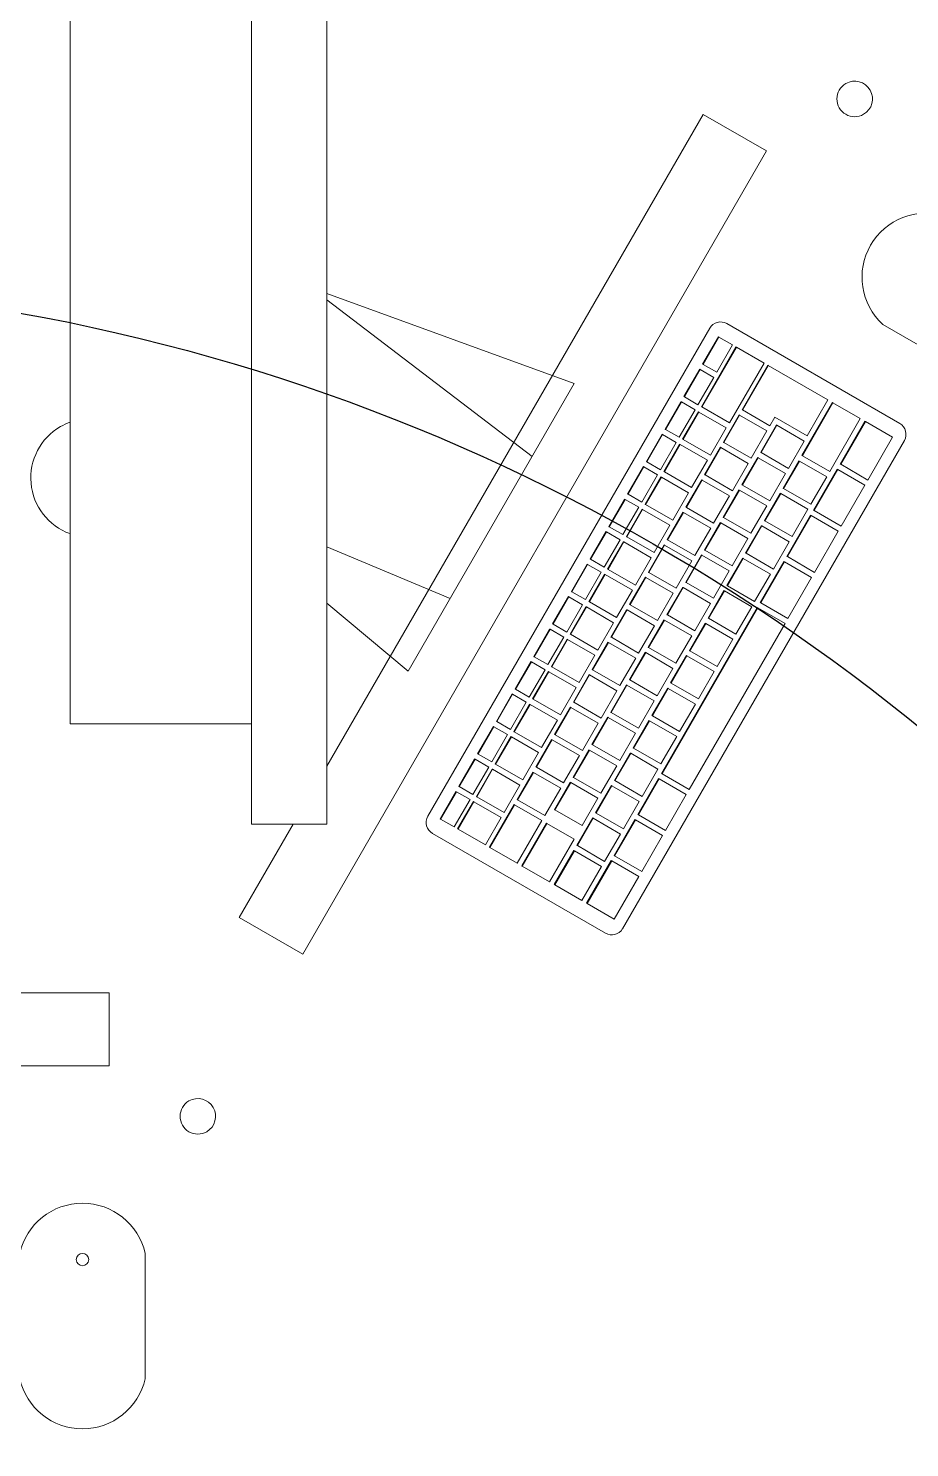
# Model space of a CAD drawing. Header units: millimetres. Extents: x 155920 to 295199, y -4084 to 97293.
# Drawn here: x 165375 to 165822, y 20268 to 20987 of the extents above; entities that cross this region are included whole.
import ezdxf

# ---------------------------------------------------------------- set-up
doc = ezdxf.new("R2010")
doc.units = ezdxf.units.MM
doc.header["$MEASUREMENT"] = 0
for name, color, linetype, lineweight in [('A-GENM', 8, 'CONTINUOUS', 9), ('E-ELEC-EQPM', 8, 'CONTINUOUS', 9), ('I-FURN', 8, 'CONTINUOUS', 9)]:
    doc.layers.add(name, color=color, linetype=linetype, lineweight=lineweight)
doc.layers.add('Social Distancing', color=7, linetype='CONTINUOUS')

msp = doc.modelspace()

# ---------------------------------------------------------------- linework, layer by layer
at = {"layer": 'A-GENM'}
for p, q in [((165720.26, 20834.91), (165577.49, 20587.63)), ((165816.54, 20786.65), (165728.93, 20837.23)), ((165807.91, 20836.82), (165862.91, 20805.07)), ((165716.04, 20795.15), (165733.54, 20825.47)), ((165733.78, 20825.33), (165716.28, 20795.02)), ((165716.68, 20816.73), (165724.68, 20830.58)), ((165724.91, 20830.45), (165716.91, 20816.59)), ((165723.83, 20812.6), (165731.83, 20826.46)), ((165724.68, 20830.58), (165724.91, 20830.45)), ((165731.83, 20826.46), (165724.91, 20830.45)), ((165733.54, 20825.47), (165733.78, 20825.33)), ((165747.84, 20817.21), (165733.78, 20825.33)), ((165730.34, 20786.9), (165747.84, 20817.21)), ((165707.18, 20800.27), (165715.18, 20814.13)), ((165715.41, 20813.99), (165707.41, 20800.14)), ((165714.33, 20796.15), (165722.33, 20810)), ((165715.18, 20814.13), (165715.41, 20813.99)), ((165722.33, 20810), (165715.41, 20813.99)), ((165716.68, 20816.73), (165716.91, 20816.59)), ((165716.91, 20816.59), (165723.83, 20812.6)), ((165736.69, 20793.62), (165749.69, 20816.14)), ((165749.93, 20816), (165736.93, 20793.49)), ((165749.69, 20816.14), (165749.93, 20816)), ((165780.15, 20798.56), (165749.93, 20816)), ((165697.68, 20783.82), (165705.68, 20797.68)), ((165705.91, 20797.54), (165697.91, 20783.68)), ((165705.68, 20797.68), (165705.91, 20797.54)), ((165712.83, 20793.55), (165705.91, 20797.54)), ((165707.18, 20800.27), (165707.41, 20800.14)), ((165707.41, 20800.14), (165714.33, 20796.15)), ((165766.98, 20770.37), (165782.48, 20797.21)), ((165782.72, 20797.07), (165767.22, 20770.23)), ((165769.65, 20780.37), (165780.15, 20798.56)), ((165782.48, 20797.21), (165782.72, 20797.07)), ((165796.54, 20789.09), (165782.72, 20797.07)), ((165704.83, 20779.69), (165712.83, 20793.55)), ((165706.54, 20778.7), (165714.54, 20792.56)), ((165714.78, 20792.42), (165706.78, 20778.56)), ((165714.54, 20792.56), (165714.78, 20792.42)), ((165728.6, 20784.44), (165714.78, 20792.42)), ((165716.04, 20795.15), (165716.28, 20795.02)), ((165716.28, 20795.02), (165730.34, 20786.9)), ((165727.19, 20777.17), (165735.19, 20791.03)), ((165735.43, 20790.89), (165727.43, 20777.03)), ((165735.19, 20791.03), (165735.43, 20790.89)), ((165749.26, 20782.91), (165735.43, 20790.89)), ((165736.69, 20793.62), (165736.93, 20793.49)), ((165736.93, 20793.49), (165750.76, 20785.5)), ((165750.76, 20785.5), (165753.26, 20789.83)), ((165753.26, 20789.83), (165769.65, 20780.37)), ((165781.04, 20762.25), (165796.54, 20789.09)), ((165688.18, 20767.36), (165696.18, 20781.22)), ((165696.18, 20781.22), (165696.41, 20781.08)), ((165697.68, 20783.82), (165697.91, 20783.68)), ((165697.91, 20783.68), (165704.83, 20779.69)), ((165720.6, 20770.58), (165728.6, 20784.44)), ((165741.26, 20769.05), (165749.26, 20782.91)), ((165746.09, 20772.04), (165754.09, 20785.89)), ((165754.33, 20785.75), (165746.33, 20771.9)), ((165754.09, 20785.89), (165754.33, 20785.75)), ((165768.15, 20777.77), (165754.33, 20785.75)), ((165786.37, 20766.1), (165798.87, 20787.75)), ((165799.11, 20787.61), (165786.61, 20765.96)), ((165798.87, 20787.75), (165799.11, 20787.61)), ((165812.91, 20779.64), (165799.11, 20787.61)), ((165676.1, 20530.69), (165818.87, 20777.98)), ((165696.41, 20781.08), (165688.41, 20767.23)), ((165695.33, 20763.24), (165703.33, 20777.09)), ((165703.33, 20777.09), (165696.41, 20781.08)), ((165697.04, 20762.25), (165705.04, 20776.1)), ((165705.28, 20775.96), (165697.28, 20762.11)), ((165705.04, 20776.1), (165705.28, 20775.96)), ((165719.1, 20767.98), (165705.28, 20775.96)), ((165706.54, 20778.7), (165706.78, 20778.56)), ((165706.78, 20778.56), (165720.6, 20770.58)), ((165717.69, 20760.71), (165725.69, 20774.57)), ((165725.93, 20774.43), (165717.93, 20760.58)), ((165725.69, 20774.57), (165725.93, 20774.43)), ((165739.76, 20766.45), (165725.93, 20774.43)), ((165727.19, 20777.17), (165727.43, 20777.03)), ((165727.43, 20777.03), (165741.26, 20769.05)), ((165760.15, 20763.92), (165768.15, 20777.77)), ((165800.41, 20757.99), (165812.91, 20779.64)), ((165688.18, 20767.36), (165688.41, 20767.23)), ((165688.41, 20767.23), (165695.33, 20763.24)), ((165711.1, 20754.13), (165719.1, 20767.98)), ((165736.59, 20755.58), (165744.59, 20769.44)), ((165744.83, 20769.3), (165736.83, 20755.44)), ((165744.59, 20769.44), (165744.83, 20769.3)), ((165758.65, 20761.32), (165744.83, 20769.3)), ((165746.09, 20772.04), (165746.33, 20771.9)), ((165746.33, 20771.9), (165760.15, 20763.92)), ((165757.48, 20753.91), (165765.48, 20767.77)), ((165765.72, 20767.63), (165757.72, 20753.77)), ((165765.48, 20767.77), (165765.72, 20767.63)), ((165779.54, 20759.65), (165765.72, 20767.63)), ((165766.98, 20770.37), (165767.22, 20770.23)), ((165767.22, 20770.23), (165781.04, 20762.25)), ((165678.68, 20750.91), (165686.68, 20764.77)), ((165686.91, 20764.63), (165678.91, 20750.77)), ((165685.83, 20746.78), (165693.83, 20760.64)), ((165686.68, 20764.77), (165686.91, 20764.63)), ((165693.83, 20760.64), (165686.91, 20764.63)), ((165687.54, 20745.79), (165695.54, 20759.65)), ((165695.54, 20759.65), (165695.78, 20759.51)), ((165697.04, 20762.25), (165697.28, 20762.11)), ((165697.28, 20762.11), (165711.1, 20754.13)), ((165717.69, 20760.71), (165717.93, 20760.58)), ((165717.93, 20760.58), (165731.76, 20752.6)), ((165731.76, 20752.6), (165739.76, 20766.45)), ((165750.65, 20747.46), (165758.65, 20761.32)), ((165771.54, 20745.79), (165779.54, 20759.65)), ((165772.87, 20742.72), (165784.87, 20763.5)), ((165785.11, 20763.36), (165773.11, 20742.58)), ((165784.87, 20763.5), (165785.11, 20763.36)), ((165798.91, 20755.39), (165785.11, 20763.36)), ((165786.37, 20766.1), (165786.61, 20765.96)), ((165786.61, 20765.96), (165800.41, 20757.99)), ((165695.78, 20759.51), (165687.78, 20745.65)), ((165709.6, 20751.53), (165695.78, 20759.51)), ((165708.19, 20744.26), (165716.19, 20758.12)), ((165716.43, 20757.98), (165708.43, 20744.12)), ((165716.19, 20758.12), (165716.43, 20757.98)), ((165730.26, 20750), (165716.43, 20757.98)), ((165727.09, 20739.13), (165735.09, 20752.98)), ((165735.33, 20752.84), (165727.33, 20738.99)), ((165735.09, 20752.98), (165735.33, 20752.84)), ((165749.15, 20744.86), (165735.33, 20752.84)), ((165736.59, 20755.58), (165736.83, 20755.44)), ((165736.83, 20755.44), (165750.65, 20747.46)), ((165757.48, 20753.91), (165757.72, 20753.77)), ((165757.72, 20753.77), (165771.54, 20745.79)), ((165786.91, 20734.61), (165798.91, 20755.39)), ((165669.18, 20734.46), (165677.18, 20748.31)), ((165677.41, 20748.17), (165669.41, 20734.32)), ((165677.18, 20748.31), (165677.41, 20748.17)), ((165684.33, 20744.18), (165677.41, 20748.17)), ((165678.68, 20750.91), (165678.91, 20750.77)), ((165678.91, 20750.77), (165685.83, 20746.78)), ((165687.54, 20745.79), (165687.78, 20745.65)), ((165687.78, 20745.65), (165701.6, 20737.67)), ((165701.6, 20737.67), (165709.6, 20751.53)), ((165722.26, 20736.14), (165730.26, 20750)), ((165747.98, 20737.46), (165755.98, 20751.31)), ((165756.22, 20751.17), (165748.22, 20737.32)), ((165755.98, 20751.31), (165756.22, 20751.17)), ((165770.04, 20743.19), (165756.22, 20751.17)), ((165676.33, 20730.33), (165684.33, 20744.18)), ((165678.04, 20729.34), (165686.04, 20743.19)), ((165686.28, 20743.05), (165678.28, 20729.2)), ((165686.04, 20743.19), (165686.28, 20743.05)), ((165700.1, 20735.07), (165686.28, 20743.05)), ((165698.69, 20727.81), (165706.69, 20741.66)), ((165706.93, 20741.52), (165698.93, 20727.67)), ((165706.69, 20741.66), (165706.93, 20741.52)), ((165720.76, 20733.54), (165706.93, 20741.52)), ((165708.19, 20744.26), (165708.43, 20744.12)), ((165708.43, 20744.12), (165722.26, 20736.14)), ((165727.09, 20739.13), (165727.33, 20738.99)), ((165727.33, 20738.99), (165741.15, 20731.01)), ((165741.15, 20731.01), (165749.15, 20744.86)), ((165759.37, 20719.33), (165771.37, 20740.12)), ((165771.61, 20739.98), (165759.61, 20719.19)), ((165762.04, 20729.34), (165770.04, 20743.19)), ((165771.37, 20740.12), (165771.61, 20739.98)), ((165785.41, 20732.01), (165771.61, 20739.98)), ((165772.87, 20742.72), (165773.11, 20742.58)), ((165773.11, 20742.58), (165786.91, 20734.61)), ((165659.68, 20718), (165667.68, 20731.86)), ((165667.91, 20731.72), (165659.91, 20717.86)), ((165667.68, 20731.86), (165667.91, 20731.72)), ((165674.83, 20727.73), (165667.91, 20731.72)), ((165669.18, 20734.46), (165669.41, 20734.32)), ((165669.41, 20734.32), (165676.33, 20730.33)), ((165692.1, 20721.22), (165700.1, 20735.07)), ((165712.76, 20719.69), (165720.76, 20733.54)), ((165717.59, 20722.67), (165725.59, 20736.53)), ((165725.83, 20736.39), (165717.83, 20722.53)), ((165725.59, 20736.53), (165725.83, 20736.39)), ((165739.65, 20728.41), (165725.83, 20736.39)), ((165738.48, 20721), (165746.48, 20734.86)), ((165746.72, 20734.72), (165738.72, 20720.86)), ((165746.48, 20734.86), (165746.72, 20734.72)), ((165760.54, 20726.74), (165746.72, 20734.72)), ((165747.98, 20737.46), (165748.22, 20737.32)), ((165748.22, 20737.32), (165762.04, 20729.34)), ((165773.41, 20711.22), (165785.41, 20732.01)), ((165666.83, 20713.87), (165674.83, 20727.73)), ((165668.54, 20712.88), (165676.54, 20726.74)), ((165676.78, 20726.6), (165668.78, 20712.74)), ((165676.54, 20726.74), (165676.78, 20726.6)), ((165690.6, 20718.62), (165676.78, 20726.6)), ((165678.04, 20729.34), (165678.28, 20729.2)), ((165678.28, 20729.2), (165692.1, 20721.22)), ((165689.19, 20711.35), (165697.19, 20725.21)), ((165697.43, 20725.07), (165689.43, 20711.21)), ((165697.19, 20725.21), (165697.43, 20725.07)), ((165711.26, 20717.09), (165697.43, 20725.07)), ((165698.69, 20727.81), (165698.93, 20727.67)), ((165698.93, 20727.67), (165712.76, 20719.69)), ((165731.65, 20714.55), (165739.65, 20728.41)), ((165752.54, 20712.88), (165760.54, 20726.74)), ((165659.68, 20718), (165659.91, 20717.86)), ((165659.91, 20717.86), (165666.83, 20713.87)), ((165682.6, 20704.76), (165690.6, 20718.62)), ((165703.26, 20703.23), (165711.26, 20717.09)), ((165708.09, 20706.22), (165716.09, 20720.07)), ((165716.33, 20719.94), (165708.33, 20706.08)), ((165716.09, 20720.07), (165716.33, 20719.94)), ((165730.15, 20711.96), (165716.33, 20719.94)), ((165717.59, 20722.67), (165717.83, 20722.53)), ((165717.83, 20722.53), (165731.65, 20714.55)), ((165728.98, 20704.55), (165736.98, 20718.4)), ((165737.22, 20718.27), (165729.22, 20704.41)), ((165736.98, 20718.4), (165737.22, 20718.27)), ((165751.04, 20710.29), (165737.22, 20718.27)), ((165738.48, 20721), (165738.72, 20720.86)), ((165738.72, 20720.86), (165752.54, 20712.88)), ((165745.87, 20695.95), (165757.87, 20716.73)), ((165758.11, 20716.6), (165746.11, 20695.81)), ((165757.87, 20716.73), (165758.11, 20716.6)), ((165771.91, 20708.63), (165758.11, 20716.6)), ((165759.37, 20719.33), (165759.61, 20719.19)), ((165759.61, 20719.19), (165773.41, 20711.22)), ((165650.18, 20701.55), (165658.18, 20715.4)), ((165658.41, 20715.26), (165650.41, 20701.41)), ((165657.33, 20697.42), (165665.33, 20711.27)), ((165658.18, 20715.4), (165658.41, 20715.26)), ((165665.33, 20711.27), (165658.41, 20715.26)), ((165659.04, 20696.43), (165667.04, 20710.28)), ((165667.28, 20710.15), (165659.28, 20696.29)), ((165667.04, 20710.28), (165667.28, 20710.15)), ((165681.1, 20702.17), (165667.28, 20710.15)), ((165668.54, 20712.88), (165668.78, 20712.74)), ((165668.78, 20712.74), (165682.6, 20704.76)), ((165689.19, 20711.35), (165689.43, 20711.21)), ((165689.43, 20711.21), (165703.26, 20703.23)), ((165722.15, 20698.1), (165730.15, 20711.96)), ((165743.04, 20696.43), (165751.04, 20710.29)), ((165673.1, 20688.31), (165681.1, 20702.17)), ((165679.69, 20694.9), (165687.69, 20708.75)), ((165687.93, 20708.61), (165679.93, 20694.76)), ((165687.69, 20708.75), (165687.93, 20708.61)), ((165701.76, 20700.63), (165687.93, 20708.61)), ((165698.59, 20689.76), (165706.59, 20703.62)), ((165706.83, 20703.48), (165698.83, 20689.62)), ((165706.59, 20703.62), (165706.83, 20703.48)), ((165720.65, 20695.5), (165706.83, 20703.48)), ((165708.09, 20706.22), (165708.33, 20706.08)), ((165708.33, 20706.08), (165722.15, 20698.1)), ((165728.98, 20704.55), (165729.22, 20704.41)), ((165729.22, 20704.41), (165743.04, 20696.43)), ((165759.91, 20687.84), (165771.91, 20708.63)), ((165640.68, 20685.09), (165648.68, 20698.95)), ((165648.91, 20698.81), (165640.91, 20684.95)), ((165647.83, 20680.96), (165655.83, 20694.82)), ((165648.68, 20698.95), (165648.91, 20698.81)), ((165655.83, 20694.82), (165648.91, 20698.81)), ((165650.18, 20701.55), (165650.41, 20701.41)), ((165650.41, 20701.41), (165657.33, 20697.42)), ((165659.04, 20696.43), (165659.28, 20696.29)), ((165659.28, 20696.29), (165673.1, 20688.31)), ((165679.69, 20694.9), (165679.93, 20694.76)), ((165693.76, 20686.78), (165701.76, 20700.63)), ((165712.65, 20681.64), (165720.65, 20695.5)), ((165719.48, 20688.09), (165727.48, 20701.95)), ((165727.72, 20701.81), (165719.72, 20687.95)), ((165727.48, 20701.95), (165727.72, 20701.81)), ((165741.54, 20693.83), (165727.72, 20701.81)), ((165745.87, 20695.95), (165746.11, 20695.81)), ((165746.11, 20695.81), (165759.91, 20687.84)), ((165649.54, 20679.97), (165657.54, 20693.83)), ((165657.78, 20693.69), (165649.78, 20679.83)), ((165657.54, 20693.83), (165657.78, 20693.69)), ((165671.6, 20685.71), (165657.78, 20693.69)), ((165670.19, 20678.44), (165678.19, 20692.3)), ((165678.43, 20692.16), (165670.43, 20678.3)), ((165678.19, 20692.3), (165678.43, 20692.16)), ((165692.26, 20684.18), (165678.43, 20692.16)), ((165679.93, 20694.76), (165693.76, 20686.78)), ((165695.87, 20609.35), (165744.37, 20693.35)), ((165744.61, 20693.21), (165696.11, 20609.21)), ((165698.59, 20689.76), (165698.83, 20689.62)), ((165698.83, 20689.62), (165712.65, 20681.64)), ((165719.48, 20688.09), (165719.72, 20687.95)), ((165719.72, 20687.95), (165733.54, 20679.97)), ((165733.54, 20679.97), (165741.54, 20693.83)), ((165744.37, 20693.35), (165744.61, 20693.21)), ((165758.41, 20685.24), (165744.61, 20693.21)), ((165631.18, 20668.64), (165639.18, 20682.49)), ((165639.41, 20682.36), (165631.41, 20668.5)), ((165639.18, 20682.49), (165639.41, 20682.36)), ((165646.33, 20678.37), (165639.41, 20682.36)), ((165640.68, 20685.09), (165640.91, 20684.95)), ((165640.91, 20684.95), (165647.83, 20680.96)), ((165663.6, 20671.85), (165671.6, 20685.71)), ((165684.26, 20670.32), (165692.26, 20684.18)), ((165689.09, 20673.31), (165697.09, 20687.16)), ((165697.33, 20687.03), (165689.33, 20673.17)), ((165697.09, 20687.16), (165697.33, 20687.03)), ((165711.15, 20679.05), (165697.33, 20687.03)), ((165709.91, 20601.24), (165758.41, 20685.24)), ((165709.98, 20671.64), (165717.98, 20685.5)), ((165718.22, 20685.36), (165710.22, 20671.5)), ((165717.98, 20685.5), (165718.22, 20685.36)), ((165732.04, 20677.38), (165718.22, 20685.36)), ((165638.33, 20664.51), (165646.33, 20678.37)), ((165640.04, 20663.52), (165648.04, 20677.38)), ((165648.28, 20677.24), (165640.28, 20663.38)), ((165648.04, 20677.38), (165648.28, 20677.24)), ((165662.1, 20669.26), (165648.28, 20677.24)), ((165649.54, 20679.97), (165649.78, 20679.83)), ((165649.78, 20679.83), (165663.6, 20671.85)), ((165660.69, 20661.99), (165668.69, 20675.84)), ((165668.93, 20675.71), (165660.93, 20661.85)), ((165668.69, 20675.84), (165668.93, 20675.71)), ((165682.76, 20667.73), (165668.93, 20675.71)), ((165670.19, 20678.44), (165670.43, 20678.3)), ((165670.43, 20678.3), (165684.26, 20670.32)), ((165689.09, 20673.31), (165689.33, 20673.17)), ((165703.15, 20665.19), (165711.15, 20679.05)), ((165724.04, 20663.52), (165732.04, 20677.38)), ((165621.68, 20652.18), (165629.68, 20666.04)), ((165629.68, 20666.04), (165629.91, 20665.9)), ((165631.18, 20668.64), (165631.41, 20668.5)), ((165631.41, 20668.5), (165638.33, 20664.51)), ((165654.1, 20655.4), (165662.1, 20669.26)), ((165674.76, 20653.87), (165682.76, 20667.73)), ((165679.59, 20656.85), (165687.59, 20670.71)), ((165687.83, 20670.57), (165679.83, 20656.72)), ((165687.59, 20670.71), (165687.83, 20670.57)), ((165701.65, 20662.59), (165687.83, 20670.57)), ((165689.33, 20673.17), (165703.15, 20665.19)), ((165700.48, 20655.18), (165708.48, 20669.04)), ((165708.72, 20668.9), (165700.72, 20655.05)), ((165708.48, 20669.04), (165708.72, 20668.9)), ((165722.54, 20660.92), (165708.72, 20668.9)), ((165709.98, 20671.64), (165710.22, 20671.5)), ((165710.22, 20671.5), (165724.04, 20663.52)), ((165629.91, 20665.9), (165621.91, 20652.05)), ((165628.83, 20648.05), (165636.83, 20661.91)), ((165636.83, 20661.91), (165629.91, 20665.9)), ((165630.54, 20647.06), (165638.54, 20660.92)), ((165638.78, 20660.78), (165630.78, 20646.93)), ((165638.54, 20660.92), (165638.78, 20660.78)), ((165652.6, 20652.8), (165638.78, 20660.78)), ((165640.04, 20663.52), (165640.28, 20663.38)), ((165640.28, 20663.38), (165654.1, 20655.4)), ((165651.19, 20645.53), (165659.19, 20659.39)), ((165659.43, 20659.25), (165651.43, 20645.39)), ((165659.19, 20659.39), (165659.43, 20659.25)), ((165673.26, 20651.27), (165659.43, 20659.25)), ((165660.69, 20661.99), (165660.93, 20661.85)), ((165660.93, 20661.85), (165674.76, 20653.87)), ((165693.65, 20648.74), (165701.65, 20662.59)), ((165714.54, 20647.07), (165722.54, 20660.92)), ((165621.68, 20652.18), (165621.91, 20652.05)), ((165621.91, 20652.05), (165628.83, 20648.05)), ((165644.6, 20638.95), (165652.6, 20652.8)), ((165670.09, 20640.4), (165678.09, 20654.26)), ((165678.33, 20654.12), (165670.33, 20640.26)), ((165678.09, 20654.26), (165678.33, 20654.12)), ((165692.15, 20646.14), (165678.33, 20654.12)), ((165679.59, 20656.85), (165679.83, 20656.72)), ((165679.83, 20656.72), (165693.65, 20648.74)), ((165690.98, 20638.73), (165698.98, 20652.59)), ((165699.22, 20652.45), (165691.22, 20638.59)), ((165698.98, 20652.59), (165699.22, 20652.45)), ((165713.04, 20644.47), (165699.22, 20652.45)), ((165700.48, 20655.18), (165700.72, 20655.05)), ((165700.72, 20655.05), (165714.54, 20647.07)), ((165612.18, 20635.73), (165620.18, 20649.59)), ((165620.41, 20649.45), (165612.41, 20635.59)), ((165619.33, 20631.6), (165627.33, 20645.46)), ((165620.18, 20649.59), (165620.41, 20649.45)), ((165627.33, 20645.46), (165620.41, 20649.45)), ((165630.54, 20647.06), (165630.78, 20646.93)), ((165630.78, 20646.93), (165644.6, 20638.95)), ((165651.19, 20645.53), (165651.43, 20645.39)), ((165651.43, 20645.39), (165665.26, 20637.41)), ((165665.26, 20637.41), (165673.26, 20651.27)), ((165684.15, 20632.28), (165692.15, 20646.14)), ((165705.04, 20630.61), (165713.04, 20644.47)), ((165621.04, 20630.61), (165629.04, 20644.47)), ((165629.28, 20644.33), (165621.28, 20630.47)), ((165629.04, 20644.47), (165629.28, 20644.33)), ((165643.1, 20636.35), (165629.28, 20644.33)), ((165641.69, 20629.08), (165649.69, 20642.94)), ((165649.93, 20642.8), (165641.93, 20628.94)), ((165649.69, 20642.94), (165649.93, 20642.8)), ((165663.76, 20634.82), (165649.93, 20642.8)), ((165660.59, 20623.95), (165668.59, 20637.8)), ((165668.83, 20637.66), (165660.83, 20623.81)), ((165668.59, 20637.8), (165668.83, 20637.66)), ((165682.65, 20629.68), (165668.83, 20637.66)), ((165670.09, 20640.4), (165670.33, 20640.26)), ((165670.33, 20640.26), (165684.15, 20632.28)), ((165690.98, 20638.73), (165691.22, 20638.59)), ((165691.22, 20638.59), (165705.04, 20630.61)), ((165602.68, 20619.27), (165610.68, 20633.13)), ((165610.91, 20632.99), (165602.91, 20619.14)), ((165610.68, 20633.13), (165610.91, 20632.99)), ((165617.83, 20629), (165610.91, 20632.99)), ((165612.18, 20635.73), (165612.41, 20635.59)), ((165612.41, 20635.59), (165619.33, 20631.6)), ((165621.04, 20630.61), (165621.28, 20630.47)), ((165621.28, 20630.47), (165635.1, 20622.49)), ((165635.1, 20622.49), (165643.1, 20636.35)), ((165655.76, 20620.96), (165663.76, 20634.82)), ((165681.48, 20622.28), (165689.48, 20636.13)), ((165689.72, 20635.99), (165681.72, 20622.14)), ((165689.48, 20636.13), (165689.72, 20635.99)), ((165703.54, 20628.01), (165689.72, 20635.99)), ((165609.83, 20615.15), (165617.83, 20629)), ((165611.54, 20614.16), (165619.54, 20628.01)), ((165619.78, 20627.87), (165611.78, 20614.02)), ((165619.54, 20628.01), (165619.78, 20627.87)), ((165633.6, 20619.89), (165619.78, 20627.87)), ((165632.19, 20612.62), (165640.19, 20626.48)), ((165640.43, 20626.34), (165632.43, 20612.49)), ((165640.19, 20626.48), (165640.43, 20626.34)), ((165654.26, 20618.36), (165640.43, 20626.34)), ((165641.69, 20629.08), (165641.93, 20628.94)), ((165641.93, 20628.94), (165655.76, 20620.96)), ((165660.59, 20623.95), (165660.83, 20623.81)), ((165660.83, 20623.81), (165674.65, 20615.83)), ((165674.65, 20615.83), (165682.65, 20629.68)), ((165695.54, 20614.16), (165703.54, 20628.01)), ((165593.18, 20602.82), (165601.18, 20616.68)), ((165601.41, 20616.54), (165593.41, 20602.68)), ((165601.18, 20616.68), (165601.41, 20616.54)), ((165608.33, 20612.55), (165601.41, 20616.54)), ((165602.68, 20619.27), (165602.91, 20619.14)), ((165602.91, 20619.14), (165609.83, 20615.15)), ((165625.6, 20606.04), (165633.6, 20619.89)), ((165646.26, 20604.51), (165654.26, 20618.36)), ((165651.09, 20607.49), (165659.09, 20621.35)), ((165659.33, 20621.21), (165651.33, 20607.35)), ((165659.09, 20621.35), (165659.33, 20621.21)), ((165673.15, 20613.23), (165659.33, 20621.21)), ((165671.98, 20605.82), (165679.98, 20619.68)), ((165680.22, 20619.54), (165672.22, 20605.68)), ((165679.98, 20619.68), (165680.22, 20619.54)), ((165694.04, 20611.56), (165680.22, 20619.54)), ((165681.48, 20622.28), (165681.72, 20622.14)), ((165681.72, 20622.14), (165695.54, 20614.16)), ((165600.33, 20598.69), (165608.33, 20612.55)), ((165602.04, 20597.7), (165610.04, 20611.56)), ((165610.28, 20611.42), (165602.28, 20597.56)), ((165610.04, 20611.56), (165610.28, 20611.42)), ((165624.1, 20603.44), (165610.28, 20611.42)), ((165611.54, 20614.16), (165611.78, 20614.02)), ((165611.78, 20614.02), (165625.6, 20606.04)), ((165622.69, 20596.17), (165630.69, 20610.03)), ((165630.93, 20609.89), (165622.93, 20596.03)), ((165630.69, 20610.03), (165630.93, 20609.89)), ((165644.76, 20601.91), (165630.93, 20609.89)), ((165632.19, 20612.62), (165632.43, 20612.49)), ((165632.43, 20612.49), (165646.26, 20604.51)), ((165665.15, 20599.37), (165673.15, 20613.23)), ((165686.04, 20597.7), (165694.04, 20611.56)), ((165695.87, 20609.35), (165696.11, 20609.21)), ((165696.11, 20609.21), (165709.91, 20601.24)), ((165593.18, 20602.82), (165593.41, 20602.68)), ((165593.41, 20602.68), (165600.33, 20598.69)), ((165616.1, 20589.58), (165624.1, 20603.44)), ((165636.76, 20588.05), (165644.76, 20601.91)), ((165641.59, 20591.04), (165649.59, 20604.89)), ((165649.83, 20604.75), (165641.83, 20590.9)), ((165649.59, 20604.89), (165649.83, 20604.75)), ((165663.65, 20596.77), (165649.83, 20604.75)), ((165651.09, 20607.49), (165651.33, 20607.35)), ((165651.33, 20607.35), (165665.15, 20599.37)), ((165662.48, 20589.37), (165670.48, 20603.22)), ((165670.72, 20603.08), (165662.72, 20589.23)), ((165670.48, 20603.22), (165670.72, 20603.08)), ((165684.54, 20595.1), (165670.72, 20603.08)), ((165671.98, 20605.82), (165672.22, 20605.68)), ((165672.22, 20605.68), (165686.04, 20597.7)), ((165683.87, 20588.56), (165694.37, 20606.75)), ((165694.61, 20606.61), (165684.11, 20588.42)), ((165694.37, 20606.75), (165694.61, 20606.61)), ((165708.41, 20598.64), (165694.61, 20606.61)), ((165583.68, 20586.37), (165591.68, 20600.22)), ((165591.91, 20600.08), (165583.91, 20586.23)), ((165590.83, 20582.24), (165598.83, 20596.09)), ((165591.68, 20600.22), (165591.91, 20600.08)), ((165598.83, 20596.09), (165591.91, 20600.08)), ((165592.54, 20581.25), (165600.54, 20595.1)), ((165600.78, 20594.96), (165592.78, 20581.11)), ((165600.54, 20595.1), (165600.78, 20594.96)), ((165614.6, 20586.98), (165600.78, 20594.96)), ((165602.04, 20597.7), (165602.28, 20597.56)), ((165602.28, 20597.56), (165616.1, 20589.58)), ((165622.69, 20596.17), (165622.93, 20596.03)), ((165622.93, 20596.03), (165636.76, 20588.05)), ((165655.65, 20582.92), (165663.65, 20596.77)), ((165676.54, 20581.25), (165684.54, 20595.1)), ((165697.91, 20580.45), (165708.41, 20598.64)), ((165606.6, 20573.13), (165614.6, 20586.98)), ((165608.69, 20571.92), (165621.19, 20593.57)), ((165621.43, 20593.43), (165608.93, 20571.78)), ((165621.19, 20593.57), (165621.43, 20593.43)), ((165635.24, 20585.46), (165621.43, 20593.43)), ((165641.59, 20591.04), (165641.83, 20590.9)), ((165641.83, 20590.9), (165655.65, 20582.92)), ((165662.48, 20589.37), (165662.72, 20589.23)), ((165662.72, 20589.23), (165676.54, 20581.25)), ((165683.87, 20588.56), (165684.11, 20588.42)), ((165684.11, 20588.42), (165697.91, 20580.45)), ((165583.68, 20586.37), (165583.91, 20586.23)), ((165583.91, 20586.23), (165590.83, 20582.24)), ((165592.54, 20581.25), (165592.78, 20581.11)), ((165592.78, 20581.11), (165606.6, 20573.13)), ((165622.74, 20563.81), (165635.24, 20585.46)), ((165625.09, 20562.46), (165637.59, 20584.11)), ((165637.83, 20583.97), (165625.33, 20562.32)), ((165637.59, 20584.11), (165637.83, 20583.97)), ((165651.63, 20576), (165637.83, 20583.97)), ((165652.98, 20572.91), (165660.98, 20586.77)), ((165661.22, 20586.63), (165653.22, 20572.77)), ((165660.98, 20586.77), (165661.22, 20586.63)), ((165675.04, 20578.65), (165661.22, 20586.63)), ((165671.87, 20567.78), (165682.37, 20585.96)), ((165682.61, 20585.83), (165672.11, 20567.64)), ((165682.37, 20585.96), (165682.61, 20585.83)), ((165696.41, 20577.86), (165682.61, 20585.83)), ((165579.81, 20578.95), (165667.43, 20528.37)), ((165639.13, 20554.35), (165651.63, 20576)), ((165652.98, 20572.91), (165653.22, 20572.77)), ((165653.22, 20572.77), (165667.04, 20564.79)), ((165667.04, 20564.79), (165675.04, 20578.65)), ((165685.91, 20559.67), (165696.41, 20577.86)), ((165608.69, 20571.92), (165608.93, 20571.78)), ((165608.93, 20571.78), (165622.74, 20563.81)), ((165641.48, 20552.99), (165651.48, 20570.31)), ((165651.72, 20570.18), (165641.72, 20552.86)), ((165651.48, 20570.31), (165651.72, 20570.18)), ((165665.52, 20562.21), (165651.72, 20570.18)), ((165671.87, 20567.78), (165672.11, 20567.64)), ((165672.11, 20567.64), (165685.91, 20559.67)), ((165625.09, 20562.46), (165625.33, 20562.32)), ((165625.33, 20562.32), (165639.13, 20554.35)), ((165655.52, 20544.89), (165665.52, 20562.21)), ((165657.87, 20543.53), (165670.37, 20565.18)), ((165670.61, 20565.04), (165658.11, 20543.39)), ((165670.37, 20565.18), (165670.61, 20565.04)), ((165684.41, 20557.07), (165670.61, 20565.04)), ((165641.48, 20552.99), (165641.72, 20552.86)), ((165641.72, 20552.86), (165655.52, 20544.89)), ((165671.91, 20535.42), (165684.41, 20557.07)), ((165657.87, 20543.53), (165658.11, 20543.39)), ((165658.11, 20543.39), (165671.91, 20535.42)), ((165434.24, 20302.69), (165434.24, 20366.19))]:
    msp.add_line(p, q, dxfattribs=at)
for centre, radius, start, end in [((165829.97, 20860.74), 32.54, 72.68038, 227.31962), ((165725.76, 20831.73), 6.35, 60, 150), ((165813.37, 20781.15), 6.35, 330, 60), ((165582.99, 20584.45), 6.35, 150, 240), ((165670.6, 20533.87), 6.35, 240, 330), ((165402.49, 20359.04), 32.54, 12.68038, 167.31962), ((165402.49, 20363.03), 3.16, 0, 180), ((165402.49, 20363.03), 3.16, 180, 0), ((165402.49, 20309.83), 32.54, 192.68038, 347.31962)]:
    msp.add_arc(centre, radius, start, end, dxfattribs=at)
at = {"layer": 'E-ELEC-EQPM'}
for p, q in [((165488.14, 20583.63), (165488.14, 21383.63)), ((165526.24, 21383.63), (165526.24, 20583.63)), ((165526.24, 21383.63), (165526.24, 20583.63)), ((165396.24, 20634.43), (165396.24, 21332.83)), ((165396.24, 20634.43), (165396.24, 21332.83)), ((165488.14, 20634.43), (165396.24, 20634.43)), ((165488.14, 20634.43), (165396.24, 20634.43)), ((165488.14, 20583.63), (165488.14, 20634.43)), ((165526.24, 20583.63), (165488.14, 20583.63)), ((165526.24, 20583.63), (165488.14, 20583.63))]:
    msp.add_line(p, q, dxfattribs=at)
at = {"layer": 'I-FURN'}
for p, q in [((165716.91, 20943.28), (165526.24, 20613.02)), ((165716.91, 20943.28), (165749.03, 20924.74)), ((165514.08, 20517.79), (165749.03, 20924.74)), ((165526.24, 20852.45), (165651.63, 20806.85)), ((165630.34, 20769.97), (165526.24, 20849.24)), ((165651.63, 20806.85), (165567.48, 20661.09)), ((165588.77, 20697.97), (165526.24, 20724.14)), ((165567.48, 20661.09), (165526.24, 20695.69)), ((165509.26, 20583.63), (165481.96, 20536.34)), ((165481.96, 20536.34), (165514.08, 20517.79)), ((165361.35, 20498.23), (165415.96, 20498.23)), ((165415.96, 20498.23), (165415.96, 20461.14)), ((165415.96, 20461.14), (164946.06, 20461.14))]:
    msp.add_line(p, q, dxfattribs=at)
for centre, radius, start, end in [((165793.72, 20951.08), 9, 120, 300), ((165793.72, 20951.08), 9, 300, 120), ((165406.31, 20759.06), 30, 120, 250.20704), ((165406.31, 20759.06), 30, 109.79296, 120), ((165460.94, 20435.62), 9, 120, 300), ((165460.94, 20435.62), 9, 300, 120)]:
    msp.add_arc(centre, radius, start, end, dxfattribs=at)
at = {"layer": 'Social Distancing'}
msp.add_circle((165193.81, 19858.23), 1000, dxfattribs=at)
msp.add_circle((165193.81, 19858.23), 1000, dxfattribs=at)

doc.saveas('drawing.dxf')
